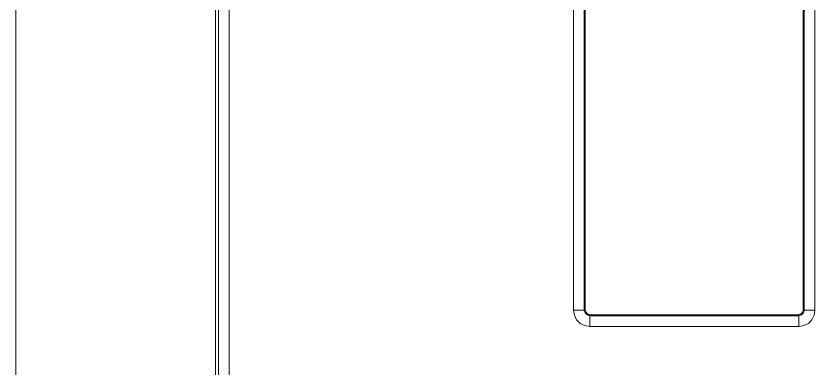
# Model space of a CAD drawing. Header units: millimetres. Extents: x 33157 to 59611, y -29750 to 1750.
# Drawn here: x 54923.2 to 54997.3, y 459.6 to 492.3 of the extents above; entities that cross this region are included whole.
import ezdxf

# ---------------------------------------------------------------- set-up
doc = ezdxf.new("R2010")
doc.units = ezdxf.units.MM
doc.layers.add('layer 1', color=7, linetype='Continuous', lineweight=18)
doc.layers.add('ZUOCEGUDINGEDXF_CONTINUOUS_LINE', color=7, linetype='Continuous', lineweight=18)

msp = doc.modelspace()

# ---------------------------------------------------------------- linework, layer by layer
at = {"layer": 'layer 1', "lineweight": 9}
for p, q in [((54942.987, 575.291), (54942.987, 409.28)), ((54941.723, 574.291), (54941.723, 410.281)), ((54941.986, 574.291), (54941.986, 410.281)), ((54974.915, 519.881), (54974.915, 465.041)), ((54975.907, 519.881), (54975.907, 465.041)), ((54975.994, 519.793), (54975.994, 465.129)), ((54996.212, 519.793), (54996.212, 465.129)), ((54996.291, 519.881), (54996.291, 465.041)), ((54997.291, 519.881), (54997.291, 465.041)), ((54976.407, 464.541), (54976.407, 463.541)), ((54995.79, 464.541), (54995.79, 463.541))]:
    msp.add_line(p, q, dxfattribs=at)
for points in [[(54974.915, 465.041), (54974.915, 465.041), (54975.907, 465.041), (54975.907, 465.041)], [(54975.994, 465.129), (54975.994, 465.129), (54975.907, 465.041), (54975.907, 465.041)], [(54995.79, 464.541), (54995.79, 464.541), (54976.407, 464.541), (54976.407, 464.541)], [(54976.495, 464.629), (54976.495, 464.629), (54976.407, 464.541), (54976.407, 464.541)], [(54995.711, 464.629), (54995.711, 464.629), (54976.495, 464.629), (54976.495, 464.629)], [(54995.711, 464.629), (54995.711, 464.629), (54995.79, 464.541), (54995.79, 464.541)], [(54996.212, 465.129), (54996.212, 465.129), (54996.291, 465.041), (54996.291, 465.041)], [(54997.291, 465.041), (54997.291, 465.041), (54996.291, 465.041), (54996.291, 465.041)], [(54995.79, 463.541), (54995.79, 463.541), (54976.407, 463.541), (54976.407, 463.541)]]:
    msp.add_open_spline(points, degree=3, dxfattribs=at)
for points, knots in [([(54974.915, 465.041), (54974.915, 465.041), (54974.985, 464.576), (54974.985, 464.576), (54974.985, 464.576), (54975.196, 464.164), (54975.196, 464.164), (54975.196, 464.164), (54975.529, 463.83), (54975.529, 463.83), (54975.529, 463.83), (54975.951, 463.62), (54975.951, 463.62), (54975.951, 463.62), (54976.407, 463.541), (54976.407, 463.541)], [0, 0, 0, 0, 147694.089576, 147694.089576, 147694.089576, 295388.179152, 295388.179152, 295388.179152, 443082.268728, 443082.268728, 443082.268728, 590776.358304, 590776.358304, 590776.358304, 738470.44788, 738470.44788, 738470.44788, 738470.44788]), ([(54975.907, 465.041), (54975.907, 465.041), (54975.977, 464.796), (54975.977, 464.796), (54975.977, 464.796), (54976.161, 464.611), (54976.161, 464.611), (54976.161, 464.611), (54976.407, 464.541), (54976.407, 464.541)], [0, 0, 0, 0, 158050.072628, 158050.072628, 158050.072628, 316100.145257, 316100.145257, 316100.145257, 474150.217885, 474150.217885, 474150.217885, 474150.217885]), ([(54975.994, 465.129), (54975.994, 465.129), (54976.003, 465.033), (54976.003, 465.033), (54976.003, 465.033), (54976.038, 464.936), (54976.038, 464.936), (54976.038, 464.936), (54976.082, 464.848), (54976.082, 464.848), (54976.082, 464.848), (54976.144, 464.778), (54976.144, 464.778), (54976.144, 464.778), (54976.214, 464.717), (54976.214, 464.717), (54976.214, 464.717), (54976.302, 464.664), (54976.302, 464.664), (54976.302, 464.664), (54976.398, 464.638), (54976.398, 464.638), (54976.398, 464.638), (54976.495, 464.629), (54976.495, 464.629)], [0, 0, 0, 0, 141843.610365, 141843.610365, 141843.610365, 283687.220731, 283687.220731, 283687.220731, 425530.831096, 425530.831096, 425530.831096, 567374.441461, 567374.441461, 567374.441461, 709218.051827, 709218.051827, 709218.051827, 851061.662192, 851061.662192, 851061.662192, 992905.272558, 992905.272558, 992905.272558, 1134748.882923, 1134748.882923, 1134748.882923, 1134748.882923]), ([(54995.711, 464.629), (54995.711, 464.629), (54995.808, 464.638), (54995.808, 464.638), (54995.808, 464.638), (54995.895, 464.664), (54995.895, 464.664), (54995.895, 464.664), (54995.983, 464.717), (54995.983, 464.717), (54995.983, 464.717), (54996.062, 464.778), (54996.062, 464.778), (54996.062, 464.778), (54996.124, 464.848), (54996.124, 464.848), (54996.124, 464.848), (54996.168, 464.936), (54996.168, 464.936), (54996.168, 464.936), (54996.194, 465.033), (54996.194, 465.033), (54996.194, 465.033), (54996.212, 465.129), (54996.212, 465.129)], [0, 0, 0, 0, 141895.241681, 141895.241681, 141895.241681, 283790.483361, 283790.483361, 283790.483361, 425685.725042, 425685.725042, 425685.725042, 567580.966722, 567580.966722, 567580.966722, 709476.208403, 709476.208403, 709476.208403, 851371.450083, 851371.450083, 851371.450083, 993266.691764, 993266.691764, 993266.691764, 1135161.933444, 1135161.933444, 1135161.933444, 1135161.933444]), ([(54995.79, 463.541), (54995.79, 463.541), (54996.255, 463.62), (54996.255, 463.62), (54996.255, 463.62), (54996.677, 463.83), (54996.677, 463.83), (54996.677, 463.83), (54997.01, 464.164), (54997.01, 464.164), (54997.01, 464.164), (54997.221, 464.576), (54997.221, 464.576), (54997.221, 464.576), (54997.291, 465.041), (54997.291, 465.041)], [0, 0, 0, 0, 147752.180291, 147752.180291, 147752.180291, 295504.360583, 295504.360583, 295504.360583, 443256.540874, 443256.540874, 443256.540874, 591008.721166, 591008.721166, 591008.721166, 738760.901457, 738760.901457, 738760.901457, 738760.901457]), ([(54995.79, 464.541), (54995.79, 464.541), (54996.045, 464.611), (54996.045, 464.611), (54996.045, 464.611), (54996.229, 464.796), (54996.229, 464.796), (54996.229, 464.796), (54996.291, 465.041), (54996.291, 465.041)], [0, 0, 0, 0, 158108.04555, 158108.04555, 158108.04555, 316216.0911, 316216.0911, 316216.0911, 474324.136649, 474324.136649, 474324.136649, 474324.136649])]:
    msp.add_open_spline(points, degree=3, knots=knots, dxfattribs=at)
at = {"layer": 'ZUOCEGUDINGEDXF_CONTINUOUS_LINE', "color": 7, "linetype": 'Continuous'}
msp.add_line((54923.222, 560.288), (54923.222, 424.288), dxfattribs=at)

doc.saveas('drawing.dxf')
